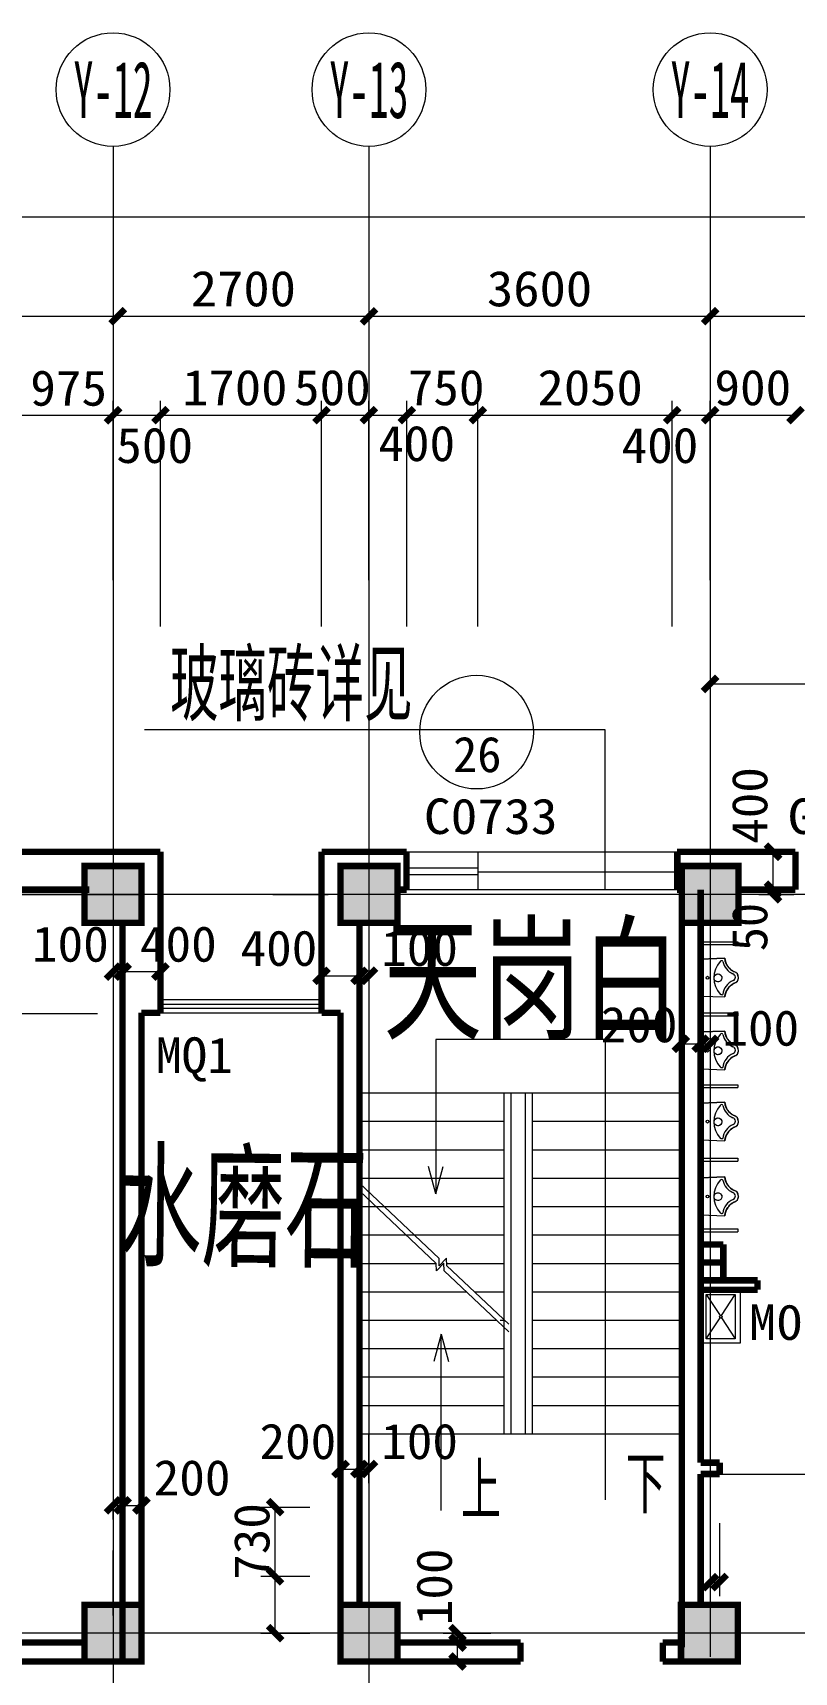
# Model space of a CAD drawing. Extents: x -307567 to 704339, y -10277 to 165507.
# Drawn here: x 404509 to 412542, y 133767 to 151077 of the extents above; entities that cross this region are included whole.
import ezdxf
from ezdxf.enums import TextEntityAlignment as Align

# ---------------------------------------------------------------- set-up
doc = ezdxf.new("R2010")
doc.units = 0
doc.header["$MEASUREMENT"] = 0
doc.layers.add('wode', color=250, linetype='CONTINUOUS', lineweight=0)
doc.layers.add('ziti', color=32, linetype='CONTINUOUS', lineweight=0)
doc.layers.add('中文', color=4, linetype='CONTINUOUS')
doc.styles.add('HZ', font='txt', dxfattribs={"width": 0.7, "height": 5, "bigfont": 'STF:宋体'})
doc.styles.get("Standard").update_dxf_attribs({"font": 'txt', "height": 3})

msp = doc.modelspace()

# ---------------------------------------------------------------- linework, layer by layer
at = {"layer": 'wode', "color": 0}
for p, q in [((405355.4246, 149876.95515), (405355.4246, 147033.90906)), ((408055.4111, 149876.95515), (408055.4111, 147033.90906)), ((411655.3931, 149876.95515), (411655.3931, 147033.90906)), ((367305.63926, 149133.8894), (421855.3421, 149133.8894)), ((399555.47801, 148083.89465), (405405.44876, 148083.89465)), ((405405.44876, 148083.89465), (408055.4111, 148083.89465)), ((408055.4111, 148083.89465), (411655.3931, 148083.89465)), ((411655.3931, 148083.89465), (417355.3646, 148083.89465)), ((405355.4246, 145299.28638), (405355.4246, 147189.50215)), ((405355.4246, 145299.28638), (405355.4246, 147189.50215)), ((405855.44651, 144809.5641), (405855.44651, 147189.50215)), ((407555.4258, 144809.5641), (407555.4258, 147189.50215)), ((408055.4111, 145299.28638), (408055.4111, 147189.50215)), ((408055.4111, 145299.28638), (408055.4111, 147189.50215)), ((408455.4213, 144809.5641), (408455.4213, 147189.50215)), ((409205.41755, 144809.5641), (409205.41755, 147189.50215)), ((411255.41951, 144809.5641), (411255.41951, 147189.50215)), ((411655.3931, 145299.28638), (411655.3931, 147189.50215)), ((404380.42947, 147039.5029), (405405.44876, 147039.5029)), ((405355.4246, 147033.90906), (405355.4246, 95170.03874)), ((405405.44876, 147039.5029), (405855.44651, 147039.5029)), ((405855.44651, 147039.5029), (407605.41335, 147039.5029)), ((407605.41335, 147039.5029), (408055.4111, 147039.5029)), ((408055.4111, 147039.5029), (409580.41568, 147039.5029)), ((408055.4111, 147033.90906), (408055.4111, 95170.03874)), ((409580.41568, 147039.5029), (411655.3931, 147039.5029)), ((411655.3931, 147039.5029), (412555.3886, 147039.5029)), ((411655.3931, 147033.90906), (411655.3931, 134179.96027)), ((411655.3931, 144351.63792), (411655.3931, 133929.95847)), ((411655.3931, 144201.63867), (414655.3781, 144201.63867)), ((410548.48945, 143718.91099), (405686.51425, 143718.91099)), ((410548.48945, 142029.91797), (410548.48945, 143718.91099)), ((408452.93108, 142429.91902), (411305.40706, 142429.91902)), ((409203.84286, 142429.91902), (409203.84286, 142029.91797)), ((411305.40706, 142029.91797), (411305.40706, 142429.91902)), ((412168.56192, 142429.91902), (412538.21339, 142429.91902)), ((412318.56117, 142029.91797), (412318.56117, 142429.91902)), ((408455.4213, 142259.91559), (409203.84286, 142259.91559)), ((408455.4213, 142189.91472), (409203.84286, 142189.91472)), ((409203.84286, 142218.91849), (411305.40706, 142218.91849)), ((436594.37973, 141979.92127), (362086.13411, 141979.92127)), ((372875.71639, 141979.92127), (405655.4231, 141979.92127)), ((407039.87662, 141979.92127), (407623.35759, 141979.92127)), ((408452.93108, 142029.91797), (411355.3946, 142029.91797)), ((412168.56192, 142029.91797), (412538.21339, 142029.91797)), ((412168.56192, 141979.92127), (412538.21339, 141979.92127)), ((412318.56117, 141979.92127), (412318.56117, 142029.91797)), ((411555.41801, 141479.26764), (411947.40824, 141479.26764)), ((411555.41801, 141449.27512), (411947.40824, 141449.27512)), ((411947.40824, 141479.26764), (411947.40824, 141449.27512)), ((405355.4246, 141314.28128), (405355.4246, 141000.15627)), ((405455.4363, 141314.28128), (405455.4363, 141000.15627)), ((405855.44651, 141314.28128), (405855.44651, 141000.15627)), ((407555.4258, 141270.40028), (407555.4258, 141074.75306)), ((407955.43601, 141270.40028), (407955.43601, 141074.75306)), ((408055.4111, 141270.40028), (408055.4111, 141074.75306)), ((411553.87993, 141297.28918), (411810.40941, 141307.03034)), ((411553.87993, 140905.75672), (411553.87993, 141297.28918)), ((411810.40941, 141307.03034), (411555.41801, 141297.03284)), ((411555.41801, 140907.02929), (411555.41801, 141297.03284)), ((411810.62914, 141300.33787), (411810.40941, 141307.03034)), ((411812.75315, 141284.90216), (411810.62914, 141300.33787)), ((411814.95041, 141274.90465), (411812.75315, 141284.90216)), ((411818.17305, 141263.10356), (411814.95041, 141274.90465)), ((411821.50555, 141255.86178), (411818.17305, 141263.10356)), ((411826.92544, 141240.41691), (411821.50555, 141255.86178)), ((405355.4246, 141164.28203), (405455.4363, 141164.28203)), ((405455.4363, 141164.28203), (405855.44651, 141164.28203)), ((407555.4258, 141120.40103), (407955.43601, 141120.40103)), ((407955.43601, 141120.40103), (408055.4111, 141120.40103)), ((411695.12679, 141095.16007), (411696.22541, 141099.6919)), ((411696.22541, 141093.32902), (411695.12679, 141095.16007)), ((411696.22541, 141107.84921), (411699.44805, 141113.29657)), ((411696.22541, 141099.6919), (411696.22541, 141107.84921)), ((411696.22541, 141089.71271), (411696.22541, 141093.32902)), ((411697.28742, 141087.8725), (411696.22541, 141089.71271)), ((411697.28742, 141083.34067), (411697.28742, 141087.8725)), ((411698.34943, 141077.89331), (411697.28742, 141083.34067)), ((411701.64531, 141075.19251), (411698.34943, 141077.89331)), ((411699.44805, 141113.29657), (411701.64531, 141120.57498)), ((411701.64531, 141120.57498), (411706.0032, 141126.03149)), ((411703.84256, 141070.65152), (411701.64531, 141075.19251)), ((411706.0032, 141126.03149), (411711.42309, 141130.57249)), ((411711.42309, 141130.57249), (411720.17549, 141136.01985)), ((411720.17549, 141136.01985), (411727.82926, 141138.72979)), ((411727.82926, 141138.72979), (411736.50842, 141140.55168)), ((411736.50842, 141140.55168), (411745.26081, 141138.72979)), ((411745.26081, 141138.72979), (411753.93997, 141136.89875)), ((411753.93997, 141136.89875), (411761.59374, 141130.57249)), ((411761.59374, 141130.57249), (411768.11226, 141126.03149)), ((411771.37152, 141075.19251), (411767.01363, 141069.736)), ((411768.11226, 141126.03149), (411772.47015, 141118.75309)), ((411774.6674, 141083.34067), (411771.37152, 141075.19251)), ((411772.47015, 141118.75309), (411776.79142, 141113.29657)), ((411776.79142, 141090.61907), (411774.6674, 141083.34067)), ((411776.79142, 141113.29657), (411777.92667, 141105.14842)), ((411777.92667, 141095.16007), (411776.79142, 141090.61907)), ((411777.92667, 141105.14842), (411777.92667, 141095.16007)), ((411831.28333, 141233.1385), (411826.92544, 141240.41691)), ((411833.48059, 141227.69114), (411831.28333, 141233.1385)), ((411838.90048, 141220.44936), (411833.48059, 141227.69114)), ((411844.357, 141215.002), (411838.90048, 141220.44936)), ((411848.71489, 141207.71443), (411844.357, 141215.002)), ((411867.24507, 141192.27872), (411848.71489, 141207.71443)), ((411872.66496, 141186.83136), (411867.24507, 141192.27872)), ((411879.2201, 141181.37484), (411872.66496, 141186.83136)), ((411885.73863, 141176.83385), (411879.2201, 141181.37484)), ((411893.3924, 141172.30201), (411885.73863, 141176.83385)), ((411901.04617, 141166.86381), (411893.3924, 141172.30201)), ((411910.82395, 141163.22918), (411901.04617, 141166.86381)), ((411919.53973, 141159.61287), (411910.82395, 141163.22918)), ((411928.2555, 141155.08103), (411919.53973, 141159.61287)), ((411933.6754, 141150.54004), (411928.2555, 141155.08103)), ((411939.13191, 141144.17715), (411933.6754, 141150.54004)), ((411942.4278, 141136.89875), (411939.13191, 141144.17715)), ((411948.98294, 141124.19129), (411942.4278, 141136.89875)), ((411945.68706, 141071.56704), (411948.98294, 141078.80883)), ((411952.20558, 141114.22125), (411948.98294, 141124.19129)), ((411948.98294, 141078.80883), (411952.20558, 141084.25619)), ((411953.30421, 141101.5321), (411952.20558, 141114.22125)), ((411952.20558, 141084.25619), (411953.30421, 141092.4135)), ((411953.30421, 141092.4135), (411953.30421, 141101.5321)), ((411954.40283, 141103.03356), (411956.41698, 141101.02857)), ((411555.41801, 140907.02929), (411810.40941, 140897.03178)), ((411711.42309, 141066.11968), (411703.84256, 141070.65152)), ((411717.97823, 141061.57869), (411711.42309, 141066.11968)), ((411726.73063, 141059.74765), (411717.97823, 141061.57869)), ((411736.50842, 141057.01023), (411726.73063, 141059.74765)), ((411744.12556, 141057.9166), (411736.50842, 141057.01023)), ((411752.84134, 141059.74765), (411744.12556, 141057.9166)), ((411760.45849, 141064.28864), (411752.84134, 141059.74765)), ((411767.01363, 141069.736), (411760.45849, 141064.28864)), ((411810.40941, 140897.03178), (411811.69114, 140907.2124)), ((411811.69114, 140907.2124), (411813.85178, 140918.10712)), ((411811.69114, 140907.2124), (411811.69114, 140907.2124)), ((411813.85178, 140918.10712), (411814.95041, 140926.3102)), ((411814.95041, 140926.3102), (411818.17305, 140936.2894)), ((411818.17305, 140936.2894), (411824.72819, 140954.43506)), ((411824.72819, 140954.43506), (411829.1227, 140963.50789)), ((411829.1227, 140963.50789), (411834.57921, 140973.48709)), ((411834.57921, 140973.48709), (411841.09774, 140982.56908)), ((411841.09774, 140982.56908), (411854.1714, 140999.82668)), ((411854.1714, 140999.82668), (411861.78855, 141007.98399)), ((411861.78855, 141007.98399), (411869.4057, 141015.26239)), ((411869.4057, 141015.26239), (411878.1581, 141022.51333)), ((411878.1581, 141022.51333), (411893.3924, 141033.40806)), ((411893.3924, 141033.40806), (411902.14479, 141039.78009)), ((411902.14479, 141039.78009), (411909.72532, 141043.39641)), ((411909.72532, 141043.39641), (411919.53973, 141047.92825)), ((411919.53973, 141047.92825), (411928.2555, 141051.59034)), ((411928.2555, 141051.59034), (411936.97128, 141058.84128)), ((411936.97128, 141058.84128), (411942.4278, 141065.19501)), ((411942.4278, 141065.19501), (411945.68706, 141071.56704)), ((405855.44651, 140869.92316), (407555.4258, 140869.92316)), ((405855.44651, 140819.92646), (407555.4258, 140819.92646)), ((405855.44651, 140779.92727), (407555.4258, 140779.92727)), ((405855.44651, 140729.92141), (407755.33936, 140729.92141)), ((407039.87662, 140729.92141), (407755.33936, 140729.92141)), ((411555.41801, 140729.27139), (411947.40824, 140729.27139)), ((411947.40824, 140729.27139), (411947.40824, 140699.27887)), ((404163.19423, 140723.52191), (405193.19396, 140723.52191)), ((411555.41801, 140699.27887), (411947.40824, 140699.27887)), ((411555.41801, 140552.90509), (411555.41801, 139890.64338)), ((411655.3931, 140552.90509), (411655.3931, 139890.64338)), ((410551.3825, 140448.51718), (408761.38901, 140448.51718)), ((408761.38901, 140448.51718), (408761.38901, 138818.5296)), ((410551.3825, 135588.54697), (410551.3825, 140448.51718)), ((411345.9464, 140402.90584), (411545.9332, 140402.90584)), ((411553.87993, 140527.28876), (411810.40941, 140537.03908)), ((411553.87993, 140135.76545), (411553.87993, 140527.28876)), ((411810.40941, 140537.03908), (411555.41801, 140527.03241)), ((411555.41801, 140137.03803), (411555.41801, 140527.03241)), ((411555.41801, 140402.90584), (411655.3931, 140402.90584)), ((411810.62914, 140530.33745), (411810.40941, 140537.03908)), ((411812.75315, 140514.90174), (411810.62914, 140530.33745)), ((411814.95041, 140504.91338), (411812.75315, 140514.90174)), ((411818.17305, 140493.10314), (411814.95041, 140504.91338)), ((411821.50555, 140485.86135), (411818.17305, 140493.10314)), ((411826.92544, 140470.41649), (411821.50555, 140485.86135)), ((411831.28333, 140463.14723), (411826.92544, 140470.41649)), ((411833.48059, 140457.69072), (411831.28333, 140463.14723)), ((411838.90048, 140450.44893), (411833.48059, 140457.69072)), ((411844.357, 140445.00157), (411838.90048, 140450.44893)), ((411848.71489, 140437.72317), (411844.357, 140445.00157)), ((411867.24507, 140422.28745), (411848.71489, 140437.72317)), ((411872.66496, 140416.83094), (411867.24507, 140422.28745)), ((411879.2201, 140411.37442), (411872.66496, 140416.83094)), ((411885.73863, 140406.84258), (411879.2201, 140411.37442)), ((411893.3924, 140402.31075), (411885.73863, 140406.84258)), ((411901.04617, 140396.86339), (411893.3924, 140402.31075)), ((411910.82395, 140393.22876), (411901.04617, 140396.86339)), ((411919.53973, 140389.61245), (411910.82395, 140393.22876)), ((411928.2555, 140385.08061), (411919.53973, 140389.61245)), ((411933.6754, 140380.53962), (411928.2555, 140385.08061)), ((411939.13191, 140374.18589), (411933.6754, 140380.53962)), ((411355.3946, 140354.02608), (411355.3946, 139691.76437)), ((411695.12679, 140325.15964), (411696.22541, 140329.70064)), ((411696.22541, 140323.3286), (411695.12679, 140325.15964)), ((411696.22541, 140337.85794), (411699.44805, 140343.3053)), ((411696.22541, 140329.70064), (411696.22541, 140337.85794)), ((411696.22541, 140319.71228), (411696.22541, 140323.3286)), ((411697.28742, 140317.88124), (411696.22541, 140319.71228)), ((411697.28742, 140313.34024), (411697.28742, 140317.88124)), ((411698.34943, 140307.89288), (411697.28742, 140313.34024)), ((411701.64531, 140305.19209), (411698.34943, 140307.89288)), ((411699.44805, 140343.3053), (411701.64531, 140350.58371)), ((411701.64531, 140350.58371), (411706.0032, 140356.03107)), ((411703.84256, 140300.6511), (411701.64531, 140305.19209)), ((411711.42309, 140296.11926), (411703.84256, 140300.6511)), ((411706.0032, 140356.03107), (411711.42309, 140360.57206)), ((411711.42309, 140360.57206), (411720.17549, 140366.01942)), ((411717.97823, 140291.57827), (411711.42309, 140296.11926)), ((411726.73063, 140289.75638), (411717.97823, 140291.57827)), ((411720.17549, 140366.01942), (411727.82926, 140368.72937)), ((411736.50842, 140287.00981), (411726.73063, 140289.75638)), ((411727.82926, 140368.72937), (411736.50842, 140370.56042)), ((411736.50842, 140370.56042), (411745.26081, 140368.72937)), ((411744.12556, 140287.91618), (411736.50842, 140287.00981)), ((411752.84134, 140289.75638), (411744.12556, 140287.91618)), ((411745.26081, 140368.72937), (411753.93997, 140366.89833)), ((411760.45849, 140294.29737), (411752.84134, 140289.75638)), ((411753.93997, 140366.89833), (411761.59374, 140360.57206)), ((411767.01363, 140299.73558), (411760.45849, 140294.29737)), ((411761.59374, 140360.57206), (411768.11226, 140356.03107)), ((411771.37152, 140305.19209), (411767.01363, 140299.73558)), ((411768.11226, 140356.03107), (411772.47015, 140348.75267)), ((411774.6674, 140313.34024), (411771.37152, 140305.19209)), ((411772.47015, 140348.75267), (411776.79142, 140343.3053)), ((411776.79142, 140320.61865), (411774.6674, 140313.34024)), ((411776.79142, 140343.3053), (411777.92667, 140335.15715)), ((411777.92667, 140325.15964), (411776.79142, 140320.61865)), ((411777.92667, 140335.15715), (411777.92667, 140325.15964)), ((411834.57921, 140203.48667), (411841.09774, 140212.57781)), ((411841.09774, 140212.57781), (411854.1714, 140229.83541)), ((411854.1714, 140229.83541), (411861.78855, 140237.99272)), ((411861.78855, 140237.99272), (411869.4057, 140245.27113)), ((411869.4057, 140245.27113), (411878.1581, 140252.51291)), ((411878.1581, 140252.51291), (411893.3924, 140263.40763)), ((411893.3924, 140263.40763), (411902.14479, 140269.78883)), ((411902.14479, 140269.78883), (411909.72532, 140273.40514)), ((411909.72532, 140273.40514), (411919.53973, 140277.93698)), ((411919.53973, 140277.93698), (411928.2555, 140281.58992)), ((411928.2555, 140281.58992), (411936.97128, 140288.84086)), ((411936.97128, 140288.84086), (411942.4278, 140295.20374)), ((411942.4278, 140366.89833), (411939.13191, 140374.18589)), ((411948.98294, 140354.20003), (411942.4278, 140366.89833)), ((411942.4278, 140295.20374), (411945.68706, 140301.57578)), ((411945.68706, 140301.57578), (411948.98294, 140308.80841)), ((411952.20558, 140344.22083), (411948.98294, 140354.20003)), ((411948.98294, 140308.80841), (411952.20558, 140314.26492)), ((411953.30421, 140331.53168), (411952.20558, 140344.22083)), ((411952.20558, 140314.26492), (411953.30421, 140322.42223)), ((411953.30421, 140322.42223), (411953.30421, 140331.53168)), ((411954.40283, 140333.03314), (411956.41698, 140331.0373)), ((411555.41801, 140137.03803), (411810.40941, 140127.04052)), ((411810.40941, 140127.04052), (411811.69114, 140137.21197)), ((411811.69114, 140137.21197), (411813.85178, 140148.11585)), ((411811.69114, 140137.21197), (411811.69114, 140137.21197)), ((411813.85178, 140148.11585), (411814.95041, 140156.30978)), ((411814.95041, 140156.30978), (411818.17305, 140166.29813)), ((411818.17305, 140166.29813), (411824.72819, 140184.44379)), ((411824.72819, 140184.44379), (411829.1227, 140193.51663)), ((411829.1227, 140193.51663), (411834.57921, 140203.48667)), ((411355.3946, 139880.92969), (407955.43601, 139880.92969)), ((409531.4169, 139880.92969), (407955.43601, 139880.92969)), ((409481.42936, 136280.94769), (409481.42936, 139880.92969)), ((409556.42898, 136280.94769), (409556.42898, 139880.92969)), ((409706.42823, 136280.94769), (409706.42823, 139880.92969)), ((409781.42786, 136280.94769), (409781.42786, 139880.92969)), ((411555.41801, 139969.27763), (411947.40824, 139969.27763)), ((411555.41801, 139939.27595), (411947.40824, 139939.27595)), ((411947.40824, 139969.27763), (411947.40824, 139939.27595)), ((411553.87993, 139777.29251), (411810.40941, 139787.04283)), ((411553.87993, 139385.7692), (411553.87993, 139777.29251)), ((411810.40941, 139787.04283), (411555.41801, 139777.03616)), ((411555.41801, 139387.04178), (411555.41801, 139777.03616)), ((411810.62914, 139780.3412), (411810.40941, 139787.04283)), ((411812.75315, 139764.90549), (411810.62914, 139780.3412)), ((411814.95041, 139754.91713), (411812.75315, 139764.90549)), ((411818.17305, 139743.10689), (411814.95041, 139754.91713)), ((411821.50555, 139735.8651), (411818.17305, 139743.10689)), ((411826.92544, 139720.42024), (411821.50555, 139735.8651)), ((411831.28333, 139713.15098), (411826.92544, 139720.42024)), ((411833.48059, 139707.69447), (411831.28333, 139713.15098)), ((411838.90048, 139700.45268), (411833.48059, 139707.69447)), ((411844.357, 139695.00532), (411838.90048, 139700.45268)), ((411848.71489, 139687.72692), (411844.357, 139695.00532)), ((411867.24507, 139672.2912), (411848.71489, 139687.72692)), ((409481.42936, 139580.93119), (407955.43601, 139580.93119)), ((411355.3946, 139580.93119), (409781.42786, 139580.93119)), ((411695.12679, 139575.16339), (411696.22541, 139579.70439)), ((411696.22541, 139573.33235), (411695.12679, 139575.16339)), ((411696.22541, 139587.86169), (411699.44805, 139593.30905)), ((411696.22541, 139579.70439), (411696.22541, 139587.86169)), ((411696.22541, 139569.71603), (411696.22541, 139573.33235)), ((411697.28742, 139567.88499), (411696.22541, 139569.71603)), ((411697.28742, 139563.34399), (411697.28742, 139567.88499)), ((411698.34943, 139557.89663), (411697.28742, 139563.34399)), ((411701.64531, 139555.19584), (411698.34943, 139557.89663)), ((411699.44805, 139593.30905), (411701.64531, 139600.58746)), ((411701.64531, 139600.58746), (411706.0032, 139606.03482)), ((411703.84256, 139550.65485), (411701.64531, 139555.19584)), ((411711.42309, 139546.12301), (411703.84256, 139550.65485)), ((411706.0032, 139606.03482), (411711.42309, 139610.57581)), ((411711.42309, 139610.57581), (411720.17549, 139616.02317)), ((411717.97823, 139541.58202), (411711.42309, 139546.12301)), ((411726.73063, 139539.76013), (411717.97823, 139541.58202)), ((411720.17549, 139616.02317), (411727.82926, 139618.73312)), ((411736.50842, 139537.01356), (411726.73063, 139539.76013)), ((411727.82926, 139618.73312), (411736.50842, 139620.56417)), ((411736.50842, 139620.56417), (411745.26081, 139618.73312)), ((411744.12556, 139537.91993), (411736.50842, 139537.01356)), ((411752.84134, 139539.76013), (411744.12556, 139537.91993)), ((411745.26081, 139618.73312), (411753.93997, 139616.90208)), ((411760.45849, 139544.30112), (411752.84134, 139539.76013)), ((411753.93997, 139616.90208), (411761.59374, 139610.57581)), ((411767.01363, 139549.73933), (411760.45849, 139544.30112)), ((411761.59374, 139610.57581), (411768.11226, 139606.03482)), ((411771.37152, 139555.19584), (411767.01363, 139549.73933)), ((411768.11226, 139606.03482), (411772.47015, 139598.75642)), ((411774.6674, 139563.34399), (411771.37152, 139555.19584)), ((411772.47015, 139598.75642), (411776.79142, 139593.30905)), ((411776.79142, 139570.6224), (411774.6674, 139563.34399)), ((411776.79142, 139593.30905), (411777.92667, 139585.1609)), ((411777.92667, 139575.16339), (411776.79142, 139570.6224)), ((411777.92667, 139585.1609), (411777.92667, 139575.16339)), ((411872.66496, 139666.83469), (411867.24507, 139672.2912)), ((411879.2201, 139661.37817), (411872.66496, 139666.83469)), ((411885.73863, 139656.84633), (411879.2201, 139661.37817)), ((411893.3924, 139652.3145), (411885.73863, 139656.84633)), ((411901.04617, 139646.86714), (411893.3924, 139652.3145)), ((411893.3924, 139513.41138), (411902.14479, 139519.79258)), ((411910.82395, 139643.23251), (411901.04617, 139646.86714)), ((411902.14479, 139519.79258), (411909.72532, 139523.40889)), ((411909.72532, 139523.40889), (411919.53973, 139527.94073)), ((411919.53973, 139639.6162), (411910.82395, 139643.23251)), ((411928.2555, 139635.08436), (411919.53973, 139639.6162)), ((411919.53973, 139527.94073), (411928.2555, 139531.59367)), ((411933.6754, 139630.54337), (411928.2555, 139635.08436)), ((411928.2555, 139531.59367), (411936.97128, 139538.84461)), ((411939.13191, 139624.18964), (411933.6754, 139630.54337)), ((411936.97128, 139538.84461), (411942.4278, 139545.20749)), ((411942.4278, 139616.90208), (411939.13191, 139624.18964)), ((411948.98294, 139604.20378), (411942.4278, 139616.90208)), ((411942.4278, 139545.20749), (411945.68706, 139551.57953)), ((411945.68706, 139551.57953), (411948.98294, 139558.81216)), ((411952.20558, 139594.22458), (411948.98294, 139604.20378)), ((411948.98294, 139558.81216), (411952.20558, 139564.26867)), ((411953.30421, 139581.53543), (411952.20558, 139594.22458)), ((411952.20558, 139564.26867), (411953.30421, 139572.42598)), ((411953.30421, 139572.42598), (411953.30421, 139581.53543)), ((411954.40283, 139583.03689), (411956.41698, 139581.04105)), ((411555.41801, 139387.04178), (411810.40941, 139377.04427)), ((411810.40941, 139377.04427), (411811.69114, 139387.21572)), ((411811.69114, 139387.21572), (411813.85178, 139398.1196)), ((411811.69114, 139387.21572), (411811.69114, 139387.21572)), ((411813.85178, 139398.1196), (411814.95041, 139406.31353)), ((411814.95041, 139406.31353), (411818.17305, 139416.30188)), ((411818.17305, 139416.30188), (411824.72819, 139434.44754)), ((411824.72819, 139434.44754), (411829.1227, 139443.52038)), ((411829.1227, 139443.52038), (411834.57921, 139453.49042)), ((411834.57921, 139453.49042), (411841.09774, 139462.58156)), ((411841.09774, 139462.58156), (411854.1714, 139479.83916)), ((411854.1714, 139479.83916), (411861.78855, 139487.99647)), ((411861.78855, 139487.99647), (411869.4057, 139495.27488)), ((411869.4057, 139495.27488), (411878.1581, 139502.51666)), ((411878.1581, 139502.51666), (411893.3924, 139513.41138)), ((409481.42936, 139280.93269), (407955.43601, 139280.93269)), ((411355.3946, 139280.93269), (409781.42786, 139280.93269)), ((411555.41801, 139194.28761), (411947.40824, 139194.28761)), ((411947.40824, 139194.28761), (411947.40824, 139164.28593)), ((408761.38901, 138818.5296), (408683.75268, 139108.31087)), ((408761.38901, 138818.5296), (408839.02534, 139108.31087)), ((411553.87993, 138987.29707), (411810.40941, 138997.03823)), ((411555.41801, 139164.28593), (411947.40824, 139164.28593)), ((411810.40941, 138997.03823), (411555.41801, 138987.04072)), ((411810.62914, 138990.34576), (411810.40941, 138997.03823)), ((409481.42936, 138980.93419), (407955.43601, 138980.93419)), ((409481.42936, 138980.93419), (407955.43601, 138980.93419)), ((408795.5197, 138136.10809), (407955.43601, 138929.3811)), ((408765.52718, 138084.15217), (407955.43601, 138849.08975)), ((411355.3946, 138980.93419), (409781.42786, 138980.93419)), ((411553.87993, 138595.77376), (411553.87993, 138987.29707)), ((411555.41801, 138597.04634), (411555.41801, 138987.04072)), ((411711.42309, 138820.58037), (411720.17549, 138826.02774)), ((411720.17549, 138826.02774), (411727.82926, 138828.73768)), ((411727.82926, 138828.73768), (411736.50842, 138830.56873)), ((411736.50842, 138830.56873), (411745.26081, 138828.73768)), ((411745.26081, 138828.73768), (411753.93997, 138826.90664)), ((411753.93997, 138826.90664), (411761.59374, 138820.58037)), ((411812.75315, 138974.91005), (411810.62914, 138990.34576)), ((411814.95041, 138964.92169), (411812.75315, 138974.91005)), ((411818.17305, 138953.11145), (411814.95041, 138964.92169)), ((411821.50555, 138945.86967), (411818.17305, 138953.11145)), ((411826.92544, 138930.4248), (411821.50555, 138945.86967)), ((411831.28333, 138923.15555), (411826.92544, 138930.4248)), ((411833.48059, 138917.69903), (411831.28333, 138923.15555)), ((411838.90048, 138910.45724), (411833.48059, 138917.69903)), ((411844.357, 138905.00988), (411838.90048, 138910.45724)), ((411848.71489, 138897.73148), (411844.357, 138905.00988)), ((411867.24507, 138882.29576), (411848.71489, 138897.73148)), ((411872.66496, 138876.83925), (411867.24507, 138882.29576)), ((411879.2201, 138871.38273), (411872.66496, 138876.83925)), ((411885.73863, 138866.8509), (411879.2201, 138871.38273)), ((411893.3924, 138862.31906), (411885.73863, 138866.8509)), ((411901.04617, 138856.8717), (411893.3924, 138862.31906)), ((411910.82395, 138853.23707), (411901.04617, 138856.8717)), ((411919.53973, 138849.62076), (411910.82395, 138853.23707)), ((411928.2555, 138845.08892), (411919.53973, 138849.62076)), ((411933.6754, 138840.54793), (411928.2555, 138845.08892)), ((411939.13191, 138834.1942), (411933.6754, 138840.54793)), ((411942.4278, 138826.90664), (411939.13191, 138834.1942)), ((411948.98294, 138814.20834), (411942.4278, 138826.90664)), ((409481.42936, 138680.93569), (407955.43601, 138680.93569)), ((409481.42936, 138680.93569), (407955.43601, 138680.93569)), ((408133.48688, 138680.94484), (408006.41232, 138680.93569)), ((408133.48688, 138680.93569), (408006.41232, 138680.93569)), ((411355.3946, 138680.93569), (409781.42786, 138680.93569)), ((411695.12679, 138785.16795), (411696.22541, 138789.70895)), ((411696.22541, 138783.33691), (411695.12679, 138785.16795)), ((411696.22541, 138797.86625), (411699.44805, 138803.30446)), ((411696.22541, 138789.70895), (411696.22541, 138797.86625)), ((411696.22541, 138779.72059), (411696.22541, 138783.33691)), ((411697.28742, 138777.88955), (411696.22541, 138779.72059)), ((411697.28742, 138773.34856), (411697.28742, 138777.88955)), ((411698.34943, 138767.90119), (411697.28742, 138773.34856)), ((411701.64531, 138765.2004), (411698.34943, 138767.90119)), ((411699.44805, 138803.30446), (411701.64531, 138810.59202)), ((411701.64531, 138810.59202), (411706.0032, 138816.03938)), ((411703.84256, 138760.65941), (411701.64531, 138765.2004)), ((411711.42309, 138756.12757), (411703.84256, 138760.65941)), ((411706.0032, 138816.03938), (411711.42309, 138820.58037)), ((411717.97823, 138751.58658), (411711.42309, 138756.12757)), ((411726.73063, 138749.76469), (411717.97823, 138751.58658)), ((411736.50842, 138747.01812), (411726.73063, 138749.76469)), ((411744.12556, 138747.92449), (411736.50842, 138747.01812)), ((411752.84134, 138749.76469), (411744.12556, 138747.92449)), ((411760.45849, 138754.30568), (411752.84134, 138749.76469)), ((411767.01363, 138759.74389), (411760.45849, 138754.30568)), ((411761.59374, 138820.58037), (411768.11226, 138816.03938)), ((411771.37152, 138765.2004), (411767.01363, 138759.74389)), ((411768.11226, 138816.03938), (411772.47015, 138808.76098)), ((411774.6674, 138773.34856), (411771.37152, 138765.2004)), ((411772.47015, 138808.76098), (411776.79142, 138803.30446)), ((411776.79142, 138780.62696), (411774.6674, 138773.34856)), ((411776.79142, 138803.30446), (411777.92667, 138795.15631)), ((411777.92667, 138785.16795), (411776.79142, 138780.62696)), ((411777.92667, 138795.15631), (411777.92667, 138785.16795)), ((411824.72819, 138644.4521), (411829.1227, 138653.52494)), ((411829.1227, 138653.52494), (411834.57921, 138663.49498)), ((411834.57921, 138663.49498), (411841.09774, 138672.58612)), ((411841.09774, 138672.58612), (411854.1714, 138689.84372)), ((411854.1714, 138689.84372), (411861.78855, 138698.00103)), ((411861.78855, 138698.00103), (411869.4057, 138705.27944)), ((411869.4057, 138705.27944), (411878.1581, 138712.52122)), ((411878.1581, 138712.52122), (411893.3924, 138723.41594)), ((411893.3924, 138723.41594), (411902.14479, 138729.79714)), ((411902.14479, 138729.79714), (411909.72532, 138733.41345)), ((411909.72532, 138733.41345), (411919.53973, 138737.94529)), ((411919.53973, 138737.94529), (411928.2555, 138741.59823)), ((411928.2555, 138741.59823), (411936.97128, 138748.84917)), ((411936.97128, 138748.84917), (411942.4278, 138755.21205)), ((411942.4278, 138755.21205), (411945.68706, 138761.58409)), ((411945.68706, 138761.58409), (411948.98294, 138768.81672)), ((411952.20558, 138804.22914), (411948.98294, 138814.20834)), ((411948.98294, 138768.81672), (411952.20558, 138774.27323)), ((411953.30421, 138791.53999), (411952.20558, 138804.22914)), ((411952.20558, 138774.27323), (411953.30421, 138782.43054)), ((411953.30421, 138782.43054), (411953.30421, 138791.53999)), ((411954.40283, 138793.04145), (411956.41698, 138791.04561)), ((411555.41801, 138597.04634), (411810.40941, 138587.04883)), ((411810.40941, 138587.04883), (411811.69114, 138597.22029)), ((411811.69114, 138597.22029), (411813.85178, 138608.12416)), ((411811.69114, 138597.22029), (411811.69114, 138597.22029)), ((411813.85178, 138608.12416), (411814.95041, 138616.31809)), ((411814.95041, 138616.31809), (411818.17305, 138626.30644)), ((411818.17305, 138626.30644), (411824.72819, 138644.4521)), ((409481.42936, 138380.93719), (407955.43601, 138380.93719)), ((409481.42936, 138380.93719), (407955.43601, 138380.93719)), ((408451.2099, 138380.93719), (408006.41232, 138380.93719)), ((408451.2099, 138380.93719), (408006.41232, 138380.93719)), ((411355.3946, 138380.93719), (409781.42786, 138380.93719)), ((411555.41801, 138448.28304), (411947.40824, 138448.28304)), ((411555.41801, 138418.29052), (411947.40824, 138418.29052)), ((411947.40824, 138448.28304), (411947.40824, 138418.29052)), ((408797.7902, 138056.59494), (408795.5197, 138136.10809)), ((408875.06032, 138138.38774), (408797.7902, 138056.59494)), ((408877.33082, 138058.87459), (408875.06032, 138138.38774)), ((408768.93292, 138080.93869), (407955.43601, 138080.93869)), ((408768.93292, 138080.93869), (407955.43601, 138080.93869)), ((408767.79767, 138004.62986), (408765.52718, 138084.15217)), ((408845.03117, 138086.43182), (408767.79767, 138004.62986)), ((408847.30167, 138006.91867), (408845.03117, 138086.43182)), ((409531.4169, 137360.94412), (408847.30167, 138006.91867)), ((409481.42936, 138080.93869), (408877.33082, 138080.93869)), ((409531.4169, 137441.22631), (408877.33082, 138058.87459)), ((411355.3946, 138080.93869), (409781.42786, 138080.93869)), ((411561.86329, 137241.42262), (411561.86329, 137801.42043)), ((411561.86329, 137801.42043), (411971.87101, 137801.42043)), ((411971.87101, 137801.42043), (411971.87101, 137241.42262)), ((409086.65594, 137780.94019), (407955.43601, 137780.94019)), ((409086.65594, 137780.94019), (407955.43601, 137780.94019)), ((409481.42936, 137780.94019), (409171.65308, 137780.94019)), ((411355.3946, 137780.94019), (409781.42786, 137780.94019)), ((411613.16919, 137754.75624), (411920.67497, 137754.75624)), ((411613.16919, 137288.09597), (411613.16919, 137754.75624)), ((411613.16919, 137754.75624), (411759.10352, 137533.2455)), ((411774.70402, 137533.2455), (411920.67497, 137754.75624)), ((411920.67497, 137754.75624), (411920.67497, 137288.09597)), ((409404.34234, 137480.93253), (407955.43601, 137480.94169)), ((409404.34234, 137480.93253), (407955.43601, 137480.94169)), ((409481.42936, 137480.94169), (409439.35193, 137480.94169)), ((411355.3946, 137480.94169), (409781.42786, 137480.94169)), ((411613.16919, 137288.09597), (411759.10352, 137509.6067)), ((411774.70402, 137509.6067), (411920.67497, 137288.09597)), ((408817.12604, 137336.96658), (408739.48971, 137047.18531)), ((408817.12604, 135475.82781), (408817.12604, 137336.96658)), ((408817.12604, 137336.96658), (408894.79899, 137047.18531)), ((411920.67497, 137288.09597), (411613.16919, 137288.09597)), ((409481.42936, 137180.94319), (407955.43601, 137180.94319)), ((411355.3946, 137180.94319), (409781.42786, 137180.94319)), ((411971.87101, 137241.42262), (411561.86329, 137241.42262)), ((409481.42936, 136880.94469), (407955.43601, 136880.94469)), ((411355.3946, 136880.94469), (409781.42786, 136880.94469)), ((409481.42936, 136580.94619), (407955.43601, 136580.94619)), ((409481.42936, 136580.94619), (407955.43601, 136580.94619)), ((411355.3946, 136580.94619), (409781.42786, 136580.94619)), ((407755.33936, 135762.78011), (407755.33936, 136280.94769)), ((411355.3946, 136280.94769), (407955.43601, 136280.94769)), ((407955.43601, 135762.78011), (407955.43601, 136280.94769)), ((408055.4111, 135762.78011), (408055.4111, 136280.94769)), ((407755.33936, 135912.77936), (407955.43601, 135912.77936)), ((407955.43601, 135912.77936), (408055.4111, 135912.77936)), ((411755.40481, 135859.94454), (412755.41201, 135859.94454)), ((407951.44433, 135614.2457), (407951.44433, 135054.17465)), ((408055.4111, 135614.2457), (408055.4111, 135054.17465)), ((405355.4246, 135378.98381), (405355.4246, 135528.99222)), ((405355.4246, 135528.98306), (405455.4363, 135528.98306)), ((405455.4363, 135378.98381), (405455.4363, 135528.99222)), ((405455.4363, 135528.98306), (405655.4231, 135528.98306)), ((405655.4231, 135378.98381), (405655.4231, 135528.99222)), ((406915.29229, 135509.94934), (407431.83023, 135509.94934)), ((406915.29229, 135509.94934), (407431.83023, 135509.94934)), ((407065.29154, 134779.95727), (407065.29154, 135509.94934)), ((407065.29154, 134779.95727), (407065.29154, 135509.94934)), ((411655.3931, 135341.87768), (411655.3931, 134568.66377)), ((411755.40481, 135341.87768), (411755.40481, 134568.66377)), ((405355.4246, 134365.96703), (405355.4246, 135051.25413)), ((406915.29229, 134779.95727), (407431.83023, 134779.95727)), ((406915.29229, 134779.95727), (407431.83023, 134779.95727)), ((406915.29229, 134779.95727), (407431.83023, 134779.95727)), ((406915.29229, 134779.95727), (407431.83023, 134779.95727)), ((407065.29154, 134179.96027), (407065.29154, 134779.95727)), ((411655.3931, 134718.66302), (411755.40481, 134718.66302)), ((436594.37973, 134179.96027), (362086.13411, 134179.96027)), ((406915.29229, 134179.96027), (407431.83023, 134179.96027)), ((408839.90425, 134179.96027), (409240.75673, 134179.96027)), ((408885.16769, 134179.96027), (409340.65858, 134179.96027)), ((408989.9035, 134079.95772), (408989.9035, 134179.96027)), ((408839.90425, 134079.95772), (409240.75673, 134079.95772)), ((408989.9035, 133879.96177), (408989.9035, 134079.95772)), ((408839.90425, 133879.96177), (409240.75673, 133879.96177))]:
    msp.add_line(p, q, dxfattribs=at)
at = {"layer": 'wode', "color": 0, "const_width": 67.49966}
for points in [[(405330.44914, 148008.89503), (405480.44839, 148158.89428)], [(407980.41147, 148008.89503), (408130.41072, 148158.89428)], [(411580.39347, 148008.89503), (411730.39272, 148158.89428)], [(405280.42497, 146964.50328), (405430.42422, 147114.50253)], [(405280.42497, 146964.50328), (405430.42422, 147114.50253)], [(405780.44689, 146964.50328), (405930.44614, 147114.50253)], [(407480.42618, 146964.50328), (407630.42543, 147114.50253)], [(407980.41147, 146964.50328), (408130.41072, 147114.50253)], [(407980.41147, 146964.50328), (408130.41072, 147114.50253)], [(408380.42168, 146964.50328), (408530.42093, 147114.50253)], [(409130.41793, 146964.50328), (409280.41718, 147114.50253)], [(411180.41989, 146964.50328), (411330.41914, 147114.50253)], [(411580.39347, 146964.50328), (411730.39272, 147114.50253)], [(412480.38897, 146964.50328), (412630.38822, 147114.50253)], [(411580.39347, 144126.63905), (411730.39272, 144276.6383)], [(405855.44651, 142429.91902), (404380.42947, 142429.91902)], [(405855.44651, 140729.92141), (405855.44651, 142429.91902)], [(407555.4258, 140729.92141), (407555.4258, 142429.91902)], [(407555.4258, 142429.91902), (408452.93108, 142429.91902)], [(408452.93108, 142429.91902), (408452.93108, 142029.91797)], [(411305.40706, 142429.91902), (411655.3931, 142429.91902)], [(411308.92266, 142429.91902), (411308.92266, 142029.91797)], [(411655.3931, 142429.91902), (412555.3886, 142429.91902)], [(412243.56154, 142504.91864), (412393.56079, 142354.91939)], [(412555.3886, 142029.91797), (412555.3886, 142429.91902)], [(405055.4261, 142279.91977), (405055.4261, 141679.92277), (405655.4231, 141679.92277), (405655.4231, 142279.91977), (405055.4261, 142279.91977), (405055.4261, 141679.92277)], [(407755.4126, 142279.91977), (407755.4126, 141679.92277), (408355.4096, 141679.92277), (408355.4096, 142279.91977), (407755.4126, 142279.91977), (407755.4126, 141679.92277)], [(411355.3946, 142279.91977), (411355.3946, 141679.92277), (411955.3916, 141679.92277), (411955.3916, 142279.91977), (411355.3946, 142279.91977), (411355.3946, 141679.92277)], [(412243.56154, 142104.91759), (412393.56079, 141954.91834)], [(405105.45026, 142029.91797), (404380.42947, 142029.91797)], [(408452.93108, 142029.91797), (408355.4096, 142029.91797)], [(411305.40706, 142029.91797), (411355.3946, 142029.91797)], [(411355.3946, 137904.93859), (411355.3946, 142029.91797)], [(411555.41801, 137904.93859), (411555.41801, 142029.91797)], [(411955.3916, 142029.91797), (412555.3886, 142029.91797)], [(412243.56154, 142054.92089), (412393.56079, 141904.92164)], [(405455.4363, 140779.92727), (405455.4363, 141679.92277)], [(407955.43601, 140779.92727), (407955.43601, 141679.92277)], [(405280.42497, 141089.28241), (405430.42422, 141239.28166)], [(405380.43668, 141089.28241), (405530.43593, 141239.28166)], [(405780.44689, 141089.28241), (405930.44614, 141239.28166)], [(407480.42618, 141045.4014), (407630.42543, 141195.40065)], [(407880.43639, 141045.4014), (408030.43564, 141195.40065)], [(407980.41147, 141045.4014), (408130.41072, 141195.40065)], [(405855.44651, 140729.92141), (405855.44651, 140929.92652)], [(405455.4363, 133879.96177), (405455.4363, 140779.92727)], [(405655.4231, 140729.92141), (405855.44651, 140729.92141)], [(405655.4231, 133879.96177), (405655.4231, 140729.92141)], [(407755.33936, 140729.92141), (407555.4258, 140729.92141)], [(407755.33936, 136277.17573), (407755.33936, 140729.92141)], [(407955.43601, 134479.95877), (407955.43601, 140779.92727)], [(411270.94678, 140327.90621), (411420.94603, 140477.90546)], [(411480.41839, 140327.90621), (411630.41764, 140477.90546)], [(411580.39347, 140327.90621), (411730.39272, 140477.90546)], [(411553.80669, 138283.69036), (411794.29621, 138283.69036)], [(411553.80669, 137904.38012), (411553.80669, 138283.69036)], [(411794.29621, 138283.69036), (411794.29621, 137904.38012)], [(411355.3946, 136179.94722), (411355.3946, 138179.93416)], [(411553.80669, 138094.03066), (411794.29621, 138094.03066)], [(411555.41801, 135979.95127), (411555.41801, 138079.94077)], [(405455.4363, 133879.96177), (405455.4363, 137779.94227)], [(411794.29621, 137904.38012), (411553.80669, 137904.38012)], [(411555.41801, 137904.93859), (412155.41501, 137904.93859)], [(411555.41801, 137804.93604), (412155.41501, 137804.93604)], [(412155.41501, 137804.93604), (412155.41501, 137904.93859)], [(405655.4231, 133879.96177), (405655.4231, 137679.93972)], [(407755.33936, 134479.95877), (407755.33936, 136277.17573)], [(407955.43601, 134479.95877), (407955.43601, 136279.94977)], [(411355.3946, 134029.95186), (411355.3946, 136179.94722)], [(407680.33973, 135837.77974), (407830.33898, 135987.77899)], [(407880.43639, 135837.77974), (408030.43564, 135987.77899)], [(407980.41147, 135837.77974), (408130.41072, 135987.77899)], [(411555.41801, 135979.95127), (411755.40481, 135979.95127)], [(411555.41801, 135859.94454), (411755.40481, 135859.94454)], [(411555.41801, 134479.95877), (411555.41801, 135859.94454)], [(411755.40481, 135859.94454), (411755.40481, 135979.95127)], [(405280.42497, 135453.98344), (405430.42422, 135603.98269)], [(405380.43668, 135453.98344), (405530.43593, 135603.98269)], [(405580.42347, 135453.98344), (405730.42272, 135603.98269)], [(406990.29191, 135584.94897), (407140.29116, 135434.94972)], [(406990.29191, 135584.94897), (407140.29116, 135434.94972)], [(406990.29191, 134854.95689), (407140.29116, 134704.95764)], [(406990.29191, 134854.95689), (407140.29116, 134704.95764)], [(406990.29191, 134854.95689), (407140.29116, 134704.95764)], [(406990.29191, 134854.95689), (407140.29116, 134704.95764)], [(411580.39347, 134643.66339), (411730.39272, 134793.66264)], [(411680.40518, 134643.66339), (411830.40443, 134793.66264)], [(405055.4261, 134479.95877), (405055.4261, 133879.96177), (405655.4231, 133879.96177), (405655.4231, 134479.95877), (405055.4261, 134479.95877), (405055.4261, 133879.96177)], [(405655.4231, 133879.96177), (405655.4231, 134479.95877)], [(407756.43798, 134479.95877), (407756.43798, 133879.96177), (408356.43498, 133879.96177), (408356.43498, 134479.95877), (407756.43798, 134479.95877), (407756.43798, 133879.96177)], [(411347.59434, 134479.95877), (411347.59434, 133879.96177), (411947.59134, 133879.96177), (411947.59134, 134479.95877), (411347.59434, 134479.95877), (411347.59434, 133879.96177)], [(406990.29191, 134254.95989), (407140.29116, 134104.96064)], [(406990.29191, 134254.95989), (407140.29116, 134104.96064)], [(408914.90387, 134254.95989), (409064.90312, 134104.96064)], [(408914.90387, 134154.95734), (409064.90312, 134004.95809)], [(401255.4573, 134079.95772), (405055.4261, 134079.95772)], [(405655.4231, 133879.96177), (405655.4231, 133979.95516)], [(408356.43498, 134079.94856), (409655.4153, 134079.96687)], [(408914.90387, 133954.96139), (409064.90312, 133804.96214)], [(409655.4153, 133879.96177), (409655.4153, 134079.95772)], [(411355.3946, 134079.94856), (411155.40781, 134079.95772)], [(411155.40781, 133879.96177), (411155.40781, 134079.95772)], [(401255.4573, 133879.96177), (405655.4231, 133879.96177)], [(408356.43498, 133879.95261), (409655.4153, 133879.96177)], [(411947.59134, 133879.94346), (411155.40781, 133879.96177)], [(411555.41801, 133879.96177), (411551.49957, 133879.95261)], [(411947.59134, 133929.95847), (411947.59134, 133879.94346)]]:
    msp.add_lwpolyline(points, dxfattribs=at)
at = {"layer": 'wode', "color": 0}
for centre, radius in [((405355.4246, 150476.92468), 599.997), ((408055.4111, 150476.92468), 599.997), ((411655.3931, 150476.92468), 599.997), ((409190.9523, 143692.91014), 599.997), ((411627.3781, 141100.41517), 14.99993), ((411737.60704, 141098.25453), 41.74198), ((411627.3781, 140330.41474), 14.99993), ((411737.60704, 140328.25411), 41.74198), ((411627.3781, 139580.41849), 14.99993), ((411737.60704, 139578.25786), 41.74198), ((411737.60704, 138788.26242), 41.74198), ((411627.3781, 138790.42305), 14.99993), ((411766.90377, 137521.4261), 14.15582)]:
    msp.add_circle(centre, radius, dxfattribs=at)
for centre, radius, start, end in [((411943.05035, 141099.32569), 250.09162, 136.644245134, 223.355764883), ((411775.61955, 141263.63457), 16.22269, 27.108124534, 152.867313824), ((411961.10446, 141302.93796), 173.98103, 190.56972271, 247.706488827), ((411978.49939, 141316.81728), 168.34699, 183.333516454, 245.324774893), ((411882.73571, 141105.39561), 38.59369, 292.770628012, 71.348680573), ((411892.11066, 141102.61242), 63.31762, 284.739255719, 75.26075954), ((411777.37735, 140943.55865), 22.67767, 224.567328026, 296.432625437), ((411965.75532, 140903.91652), 179.31801, 112.311297681, 173.810048172), ((411985.8602, 140883.48205), 175.96757, 116.188479796, 175.58199036), ((411943.05035, 140329.33443), 250.09162, 136.644245134, 223.355764883), ((411775.61955, 140493.63414), 16.22269, 27.108124534, 152.867313824), ((411961.10446, 140532.93754), 173.98103, 190.56972271, 247.706488827), ((411978.49939, 140546.82602), 168.34699, 183.333516454, 245.324774893), ((411892.11066, 140332.612), 63.31762, 284.739255719, 75.26075954), ((411965.75532, 140133.91609), 179.31801, 112.311297681, 173.810048172), ((411985.8602, 140113.48162), 175.96757, 116.188479796, 175.58199036), ((411882.73571, 140335.40434), 38.59369, 292.770628012, 71.348680573), ((411777.37735, 140173.55823), 22.67767, 224.567328026, 296.432625437), ((411943.05035, 139579.33818), 250.09162, 136.644245134, 223.355764883), ((411775.61955, 139743.63789), 16.22269, 27.108124534, 152.867313824), ((411961.10446, 139782.94129), 173.98103, 190.56972271, 247.706488827), ((411978.49939, 139796.82977), 168.34699, 183.333516454, 245.324774893), ((411965.75532, 139383.91984), 179.31801, 112.311297681, 173.810048172), ((411985.8602, 139363.48537), 175.96757, 116.188479796, 175.58199036), ((411882.73571, 139585.40809), 38.59369, 292.770628012, 71.348680573), ((411892.11066, 139582.61575), 63.31762, 284.739255719, 75.26075954), ((411777.37735, 139423.56198), 22.67767, 224.567328026, 296.432625437), ((411978.49939, 139006.83433), 168.34699, 183.333516454, 245.324774893), ((411943.05035, 138789.34274), 250.09162, 136.644245134, 223.355764883), ((411775.61955, 138953.64245), 16.22269, 27.108124534, 152.867313824), ((411961.10446, 138992.94585), 173.98103, 190.56972271, 247.706488827), ((411882.73571, 138795.41265), 38.59369, 292.770628012, 71.348680573), ((411892.11066, 138792.62031), 63.31762, 284.739255719, 75.26075954), ((411965.75532, 138593.9244), 179.31801, 112.311297681, 173.810048172), ((411985.8602, 138573.48994), 175.96757, 116.188479796, 175.58199036), ((411777.37735, 138633.56654), 22.67767, 224.567328026, 296.432625437)]:
    msp.add_arc(centre, radius, start, end, dxfattribs=at)
for points in [[(405055.4261, 142279.91977), (405655.4231, 142279.91977), (405055.4261, 141679.92277), (405655.4231, 141679.92277)], [(407755.4126, 142279.91977), (408355.4096, 142279.91977), (407755.4126, 141679.92277), (408355.4096, 141679.92277)], [(411355.3946, 142279.91977), (411955.3916, 142279.91977), (411355.3946, 141679.92277), (411955.3916, 141679.92277)], [(405055.4261, 134479.95877), (405655.4231, 134479.95877), (405055.4261, 133879.96177), (405655.4231, 133879.96177)], [(407756.43798, 134479.95877), (408356.43498, 134479.95877), (407756.43798, 133879.96177), (408356.43498, 133879.96177)], [(411347.59434, 134479.95877), (411947.59134, 134479.95877), (411347.59434, 133879.96177), (411947.59134, 133879.96177)]]:
    msp.add_solid(points, dxfattribs=at)

# ---------------------------------------------------------------- texts
for s, height, width, p, p2 in [('Y-12', 599.997, 0.416254, (404939.19133, 150176.92618), (405771.69449, 150176.92618)), ('Y-13', 599.997, 0.416254, (407639.17783, 150176.92618), (408471.68099, 150176.92618)), ('Y-14', 599.997, 0.416254, (411239.15983, 150176.92618), (412071.66299, 150176.92618)), ('2700', 374.998125, 0.887988, (406175.44003, 148188.89596), (407285.41983, 148188.89596)), ('3600', 374.998125, 0.888018, (409300.4122, 148188.89596), (410410.42862, 148188.89596)), ('975', 374.998125, 0.810022, (404482.01588, 147139.50545), (405292.0338, 147139.50545)), ('1700', 374.998125, 0.986686, (406085.42583, 147144.50421), (407195.44225, 147144.50421)), ('500', 374.998125, 0.925698, (407264.43605, 147144.50421), (408074.41735, 147144.50421)), ('750', 374.998125, 0.863984, (408464.43005, 147144.50421), (409274.41135, 147144.50421)), ('2050', 374.998125, 0.887988, (409834.41832, 147144.50421), (410944.39812, 147144.50421)), ('900', 374.998125, 0.925739, (411700.4002, 147144.50421), (412510.41812, 147144.50421)), ('500', 374.998125, 0.925698, (405389.44542, 146534.50055), (406199.42673, 146534.50055)), ('400', 374.998125, 0.925698, (408154.43404, 146554.50472), (408964.41534, 146554.50472)), ('400', 374.998125, 0.925698, (410720.42463, 146534.50055), (411530.40593, 146534.50055)), ('26', 374.998125, 0.815977, (408943.24846, 143270.60695), (409453.23126, 143270.60695)), ('C0733', 374.998125, 0.835569, (408635.41308, 142617.41808), (410045.428, 142617.41808)), ('GC1506', 374.998125, 0.882573, (412475.40853, 142617.41808), (414185.38533, 142617.41808)), ('100', 374.998125, 1.080029, (404500.4362, 141269.28334), (405310.45412, 141269.28334)), ('400', 374.998125, 0.925698, (405639.45638, 141269.28334), (406449.43768, 141269.28334)), ('400', 374.998125, 0.925698, (406700.4374, 141225.40233), (407510.41871, 141225.40233)), ('100', 374.998125, 1.07998, (408184.42657, 141225.40233), (408994.40787, 141225.40233)), ('200', 374.998125, 0.925739, (410500.4062, 140418.19507), (411310.42412, 140418.19507)), ('100', 374.998125, 1.07998, (411784.40857, 140382.43475), (412594.38987, 140382.43475)), ('MQ1', 374.998125, 0.925698, (405808.71823, 140095.42752), (406618.69953, 140095.42752)), ('M0921t', 374.998125, 0.882592, (412065.43743, 137276.31319), (413775.45086, 137276.31319)), ('200', 374.998125, 0.925739, (406900.35096, 136017.77151), (407710.36888, 136017.77151)), ('100', 374.998125, 1.07998, (408184.42657, 136017.77151), (408994.40787, 136017.77151)), ('200', 374.998125, 0.925698, (405784.43857, 135633.98437), (406594.41987, 135633.98437))]:
    msp.add_text(s, height=height, dxfattribs=dict(at, width=width)).set_placement(p, p2, align=Align.FIT)
for s, width, p, p2 in [('400', 0.925708, (412258.5395, 142513.91823), (412258.5395, 143323.90869)), ('50', 0.906657, (412258.5395, 141379.92427), (412258.5395, 141889.91622)), ('730', 0.864004, (407005.30649, 134742.95184), (407005.30649, 135552.95145)), ('730', 0.864004, (407005.30649, 134742.95184), (407005.30649, 135552.95145)), ('100', 1.079993, (408929.88182, 134263.95948), (408929.88182, 135073.94994))]:
    msp.add_text(s, height=374.998125, rotation=90, dxfattribs=dict(at, width=width)).set_placement(p, p2, align=Align.FIT)
at = {"layer": 'wode', "color": 0, "style": 'HZ', "width": 0.492196}
for s, p, p2 in [('下', (410765.57821, 135445.37752), (411185.58344, 135445.37752)), ('上', (409026.74413, 135382.61844), (409446.74936, 135382.61844))]:
    msp.add_text(s, height=599.997, dxfattribs=at).set_placement(p, p2, align=Align.FIT)
at = {"layer": 'ziti', "color": 0, "style": 'HZ', "width": 0.479883}
msp.add_text('玻璃砖详见', height=749.99625, dxfattribs=at).set_placement((405956.22726, 143807.72585), (408515.58946, 143807.72585), align=Align.FIT)
at = {"layer": '中文', "color": 0, "lineweight": 0, "style": 'HZ', "width": 0.612715}
msp.add_text('天岗白', height=1200, dxfattribs=at).set_placement((408204.82689, 140443.41962), (411341.92931, 140443.41962), align=Align.FIT)
at = {"layer": '中文', "color": 0, "lineweight": 0, "style": 'HZ', "width": 0.513748}
msp.add_text('水磨石', height=1200, rotation=359.474981778, dxfattribs=at).set_placement((405409.68688, 138057.14743), (408039.96402, 138033.04475), align=Align.FIT)

doc.saveas('drawing.dxf')
